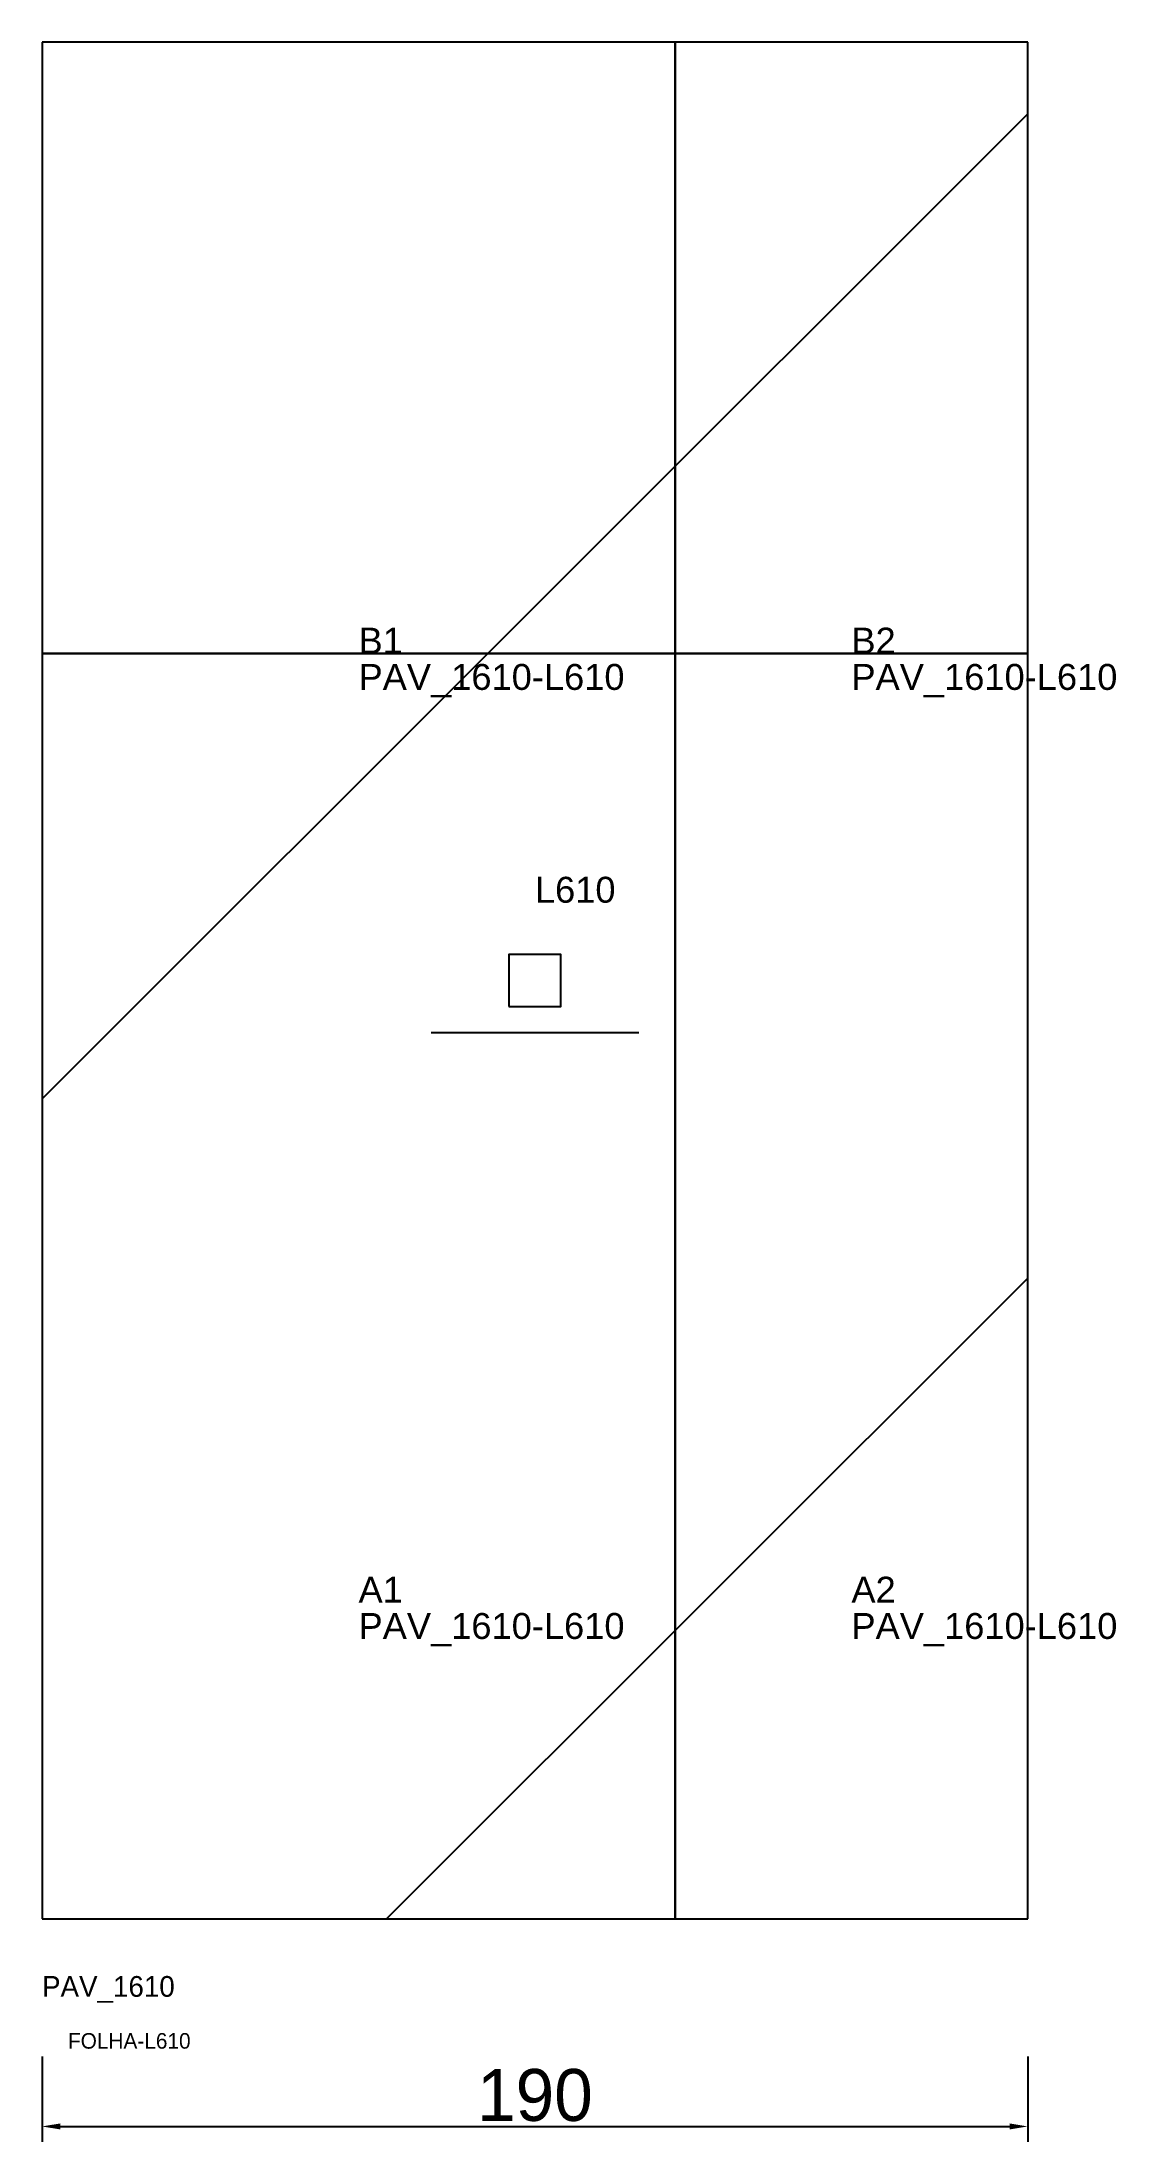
# Model space of a CAD drawing. Header units: metres. Extents: x 222 to 429, y -203 to 202.
import ezdxf

# ---------------------------------------------------------------- set-up
doc = ezdxf.new("R2010")
doc.units = ezdxf.units.M
for name, color, linetype in [('3', 3, 'CONTINUOUS'), ('AUX00', 7, 'CONTINUOUS'), ('COTA', 241, 'CONTINUOUS'), ('FOLHA', 255, 'CONTINUOUS'), ('Hachura', 251, 'CONTINUOUS'), ('NOMENCLATURA', 7, 'CONTINUOUS'), ('Nível', 160, 'CONTINUOUS'), ('Painéis', 200, 'CONTINUOUS'), ('Pilares', 5, 'CONTINUOUS'), ('SARR_2.2x7', 40, 'CONTINUOUS')]:
    doc.layers.add(name, color=color, linetype=linetype)
doc.styles.add('ARIAL', font='Arial.ttf')
doc.styles.add('STR_STANDARD', font='arial.ttf')
doc.dimstyles.new('EZ DXF', dxfattribs={"dimtxt": 10, "dimasz": 3.5, "dimexe": 3, "dimexo": 1.5, "dimgap": 1, "dimtad": 1, "dimdec": 1, "dimdsep": 46, "dimcen": 2.5, "dimazin": 3, "dimtfac": 1, "dimtmove": 0, "dimatfit": 3})

msp = doc.modelspace()

# ---------------------------------------------------------------- hatches: boundary and pattern name
at = {"layer": 'Hachura'}
h = msp.add_hatch(dxfattribs=at)
h.set_pattern_fill('ANSI31', scale=50)
h.paths.add_polyline_path([(222.2, -160.43), (412.18, -160.43), (412.18, 201.5), (222.2, 201.5)])
h = msp.add_hatch(dxfattribs=at)
h.set_pattern_fill('ANSI31', scale=50)
h.paths.add_polyline_path([(222.2, -160.43), (412.18, -160.43), (412.18, 201.5), (222.2, 201.5)])

# ---------------------------------------------------------------- linework, layer by layer
at = {"layer": '3'}
for points in [[(344.2, -160.43), (344.2, 201.5)], [(344.2, -160.43), (344.2, 201.5)], [(222.2, 83.57), (412.18, 83.57)], [(222.2, 83.57), (412.18, 83.57)]]:
    msp.add_lwpolyline(points, close=True, dxfattribs=at)
at = {"layer": 'Painéis', "color": 200}
for p, q in [((412.18, 201.5), (222.2, 201.5)), ((222.2, 201.5), (222.2, -160.43)), ((412.18, 201.5), (222.2, 201.5)), ((222.2, 201.5), (222.2, -160.43)), ((412.18, -160.43), (412.18, 201.5)), ((412.18, -160.43), (412.18, 201.5)), ((222.2, -160.43), (412.18, -160.43)), ((222.2, -160.43), (412.18, -160.43))]:
    msp.add_line(p, q, dxfattribs=at)
at = {"layer": 'Pilares'}
msp.add_lwpolyline([(312.19, 15.535), (322.19, 15.535), (322.19, 25.535), (312.19, 25.535)], close=True, dxfattribs=at)
msp.add_lwpolyline([(312.19, 15.535), (322.19, 15.535), (322.19, 25.535), (312.19, 25.535)], close=True, dxfattribs=at)
at = {"layer": 'SARR_2.2x7'}
msp.add_line((297.19, 10.535), (337.19, 10.535), dxfattribs=at)
msp.add_line((297.19, 10.535), (337.19, 10.535), dxfattribs=at)

# ---------------------------------------------------------------- texts
at = {"layer": '3', "style": 'STR_STANDARD'}
for s, p in [('B1', (283.2, 83.57)), ('B1', (283.2, 83.57)), ('B2', (378.19, 83.57)), ('B2', (378.19, 83.57)), ('A1', (283.2, -99.43)), ('A1', (283.2, -99.43)), ('A2', (378.19, -99.43)), ('A2', (378.19, -99.43))]:
    msp.add_text(s, height=5, dxfattribs=at).set_placement(p)
at = {"layer": 'AUX00', "style": 'STR_STANDARD'}
for p in [(283.2, 76.57), (283.2, 76.57), (378.19, 76.57), (378.19, 76.57), (283.2, -106.43), (283.2, -106.43), (378.19, -106.43), (378.19, -106.43)]:
    msp.add_text('PAV_1610-L610', height=5, dxfattribs=at).set_placement(p)
at = {"layer": 'FOLHA'}
msp.add_text('FOLHA-L610', height=3, dxfattribs=at).set_placement((227.2, -185.43))
msp.add_text('FOLHA-L610', height=3, dxfattribs=at).set_placement((227.2, -185.43))
at = {"layer": 'NOMENCLATURA', "insert": (317.19, 40.535), "char_height": 5, "attachment_point": 1, "style": 'ARIAL'}
msp.add_mtext('L610', dxfattribs=at)
msp.add_mtext('L610', dxfattribs=at)
at = {"layer": 'Nível'}
msp.add_text('PAV_1610', height=4, dxfattribs=at).set_placement((222.2, -175.43))
msp.add_text('PAV_1610', height=4, dxfattribs=at).set_placement((222.2, -175.43))

# ---------------------------------------------------------------- dimensions: what is measured, and where the dimension line sits
at = {"layer": 'COTA'}
msp.add_linear_dim(base=(222.2, -200.43), p1=(222.2, -185.43), p2=(412.18, -185.43), dimstyle='EZ DXF', dxfattribs=at).render()
msp.add_linear_dim(base=(222.2, -200.43), p1=(222.2, -185.43), p2=(412.18, -185.43), dimstyle='EZ DXF', dxfattribs=at).render()

doc.saveas('drawing.dxf')
